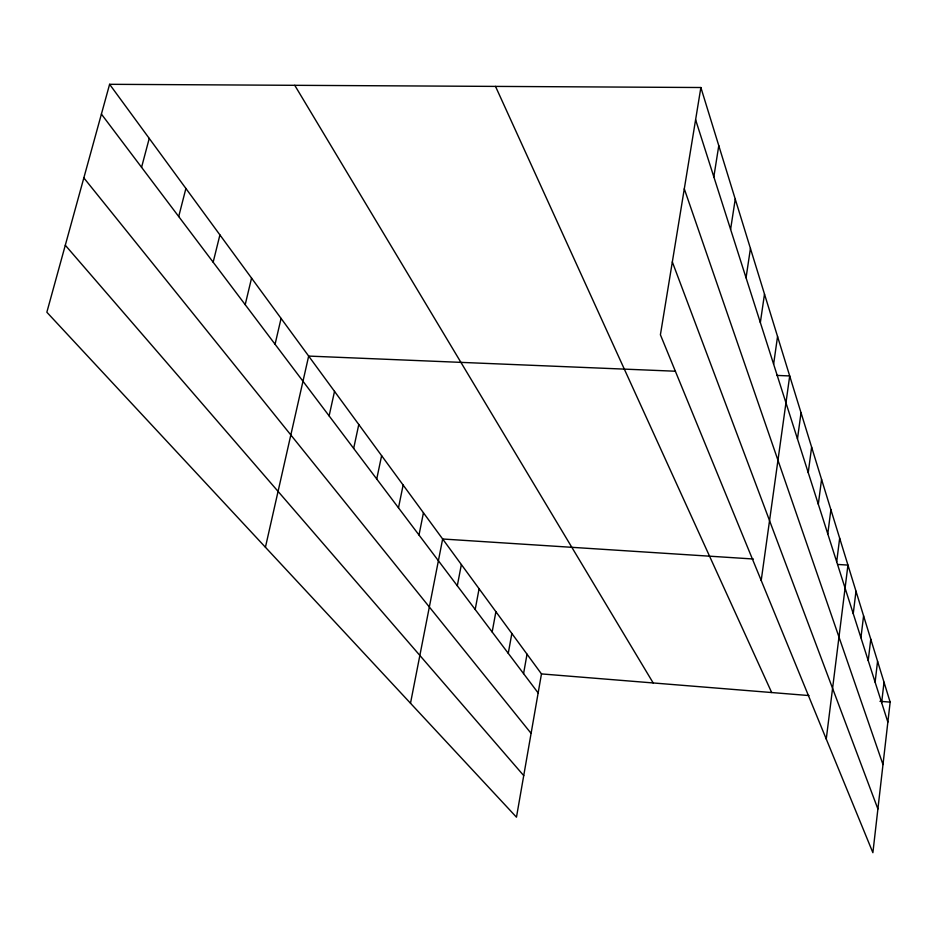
<?xml version="1.0" encoding="UTF-8"?>
<svg xmlns="http://www.w3.org/2000/svg" width="937" height="937" viewBox="0 0 937 937"><rect width="100%" height="100%" fill="white"/><g stroke="black" fill="none" stroke-linecap="round" stroke-linejoin="round"><path stroke-width="1.41" d="M700.876 87.516L890.15 702.118L872.886 852.693L660.409 334.778L700.876 87.516L109.606 84.307L46.85 312.232L516.474 817.193L541.469 673.914L109.606 84.307M881.647 702.645L884.024 682.218M875.111 682.159L877.571 661.276M868.224 660.562L870.766 639.186M860.939 637.757L863.586 615.867M853.244 613.63L855.996 591.2M826.258 739.047L847.95 565.093L837.772 564.437M836.694 561.778L839.669 538.213M827.781 533.867L830.896 509.716M818.317 504.211L821.562 479.416M808.233 472.611L811.629 447.16M797.469 438.891L801.03 412.748M761.207 580.471L789.704 375.948L776.738 375.409M773.611 364.153L777.558 336.5M760.34 322.586L764.498 294.113M746.051 277.785L750.443 248.457M730.591 229.366L735.252 199.124M713.83 176.859L718.784 145.657M523.572 673.621L527.027 654.19M508.264 653.335L511.848 633.482M492.159 631.983L495.896 611.697M475.188 609.495L479.088 588.752M457.303 585.777L461.367 564.554M410.5 703.242L442.651 538.998L753.336 559.002M419.003 535.015L423.442 512.785M398.483 507.831L403.133 485.05M376.733 479.006L381.617 455.687M353.659 448.425L358.789 424.508M329.121 415.899L334.521 391.373M265.429 547.255L308.671 356.083L675.46 371.228M275.068 344.254L281.077 318.416M245.201 304.666L251.561 278.113M213.156 262.208L219.914 234.906M178.709 216.552L185.901 188.466M141.569 167.325L149.241 138.407M541.469 673.914L808.971 695.559M879.96 701.298L890.15 702.118M65.297 245.236L523.724 775.613M83.838 177.889L531.092 733.366M101.407 114.091L538.143 692.935M294.745 85.302L653.183 682.956M495.509 86.391L771.678 692.537M672.333 261.927L877.899 808.971M684.291 188.829L882.994 764.569M695.605 119.737L887.854 722.099"/></g></svg>
